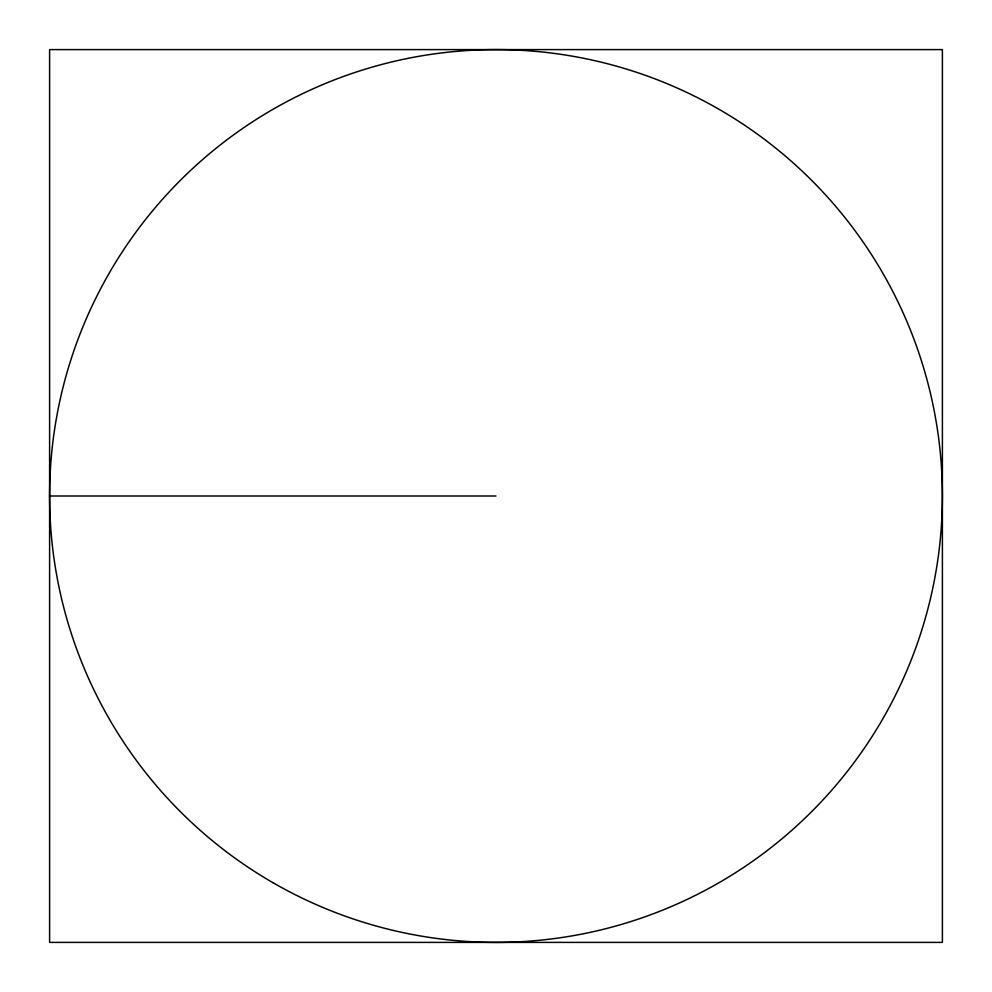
<?xml version="1.0" encoding="UTF-8"?>
<svg xmlns="http://www.w3.org/2000/svg" width="992" height="992" viewBox="0 0 992 992"><rect width="100%" height="100%" fill="white"/><g stroke="black" fill="none" stroke-linecap="round" stroke-linejoin="round"><path stroke-width="1.49" d="M49.6 496L496 496M942.4 49.6L49.6 49.6L49.6 942.4L942.4 942.4L942.4 49.6M272.8 882.595A446.4 446.4 0 0 0 942.4 496A446.4 446.4 0 0 0 272.8 109.405A446.4 446.4 0 0 0 272.8 882.595"/></g></svg>
